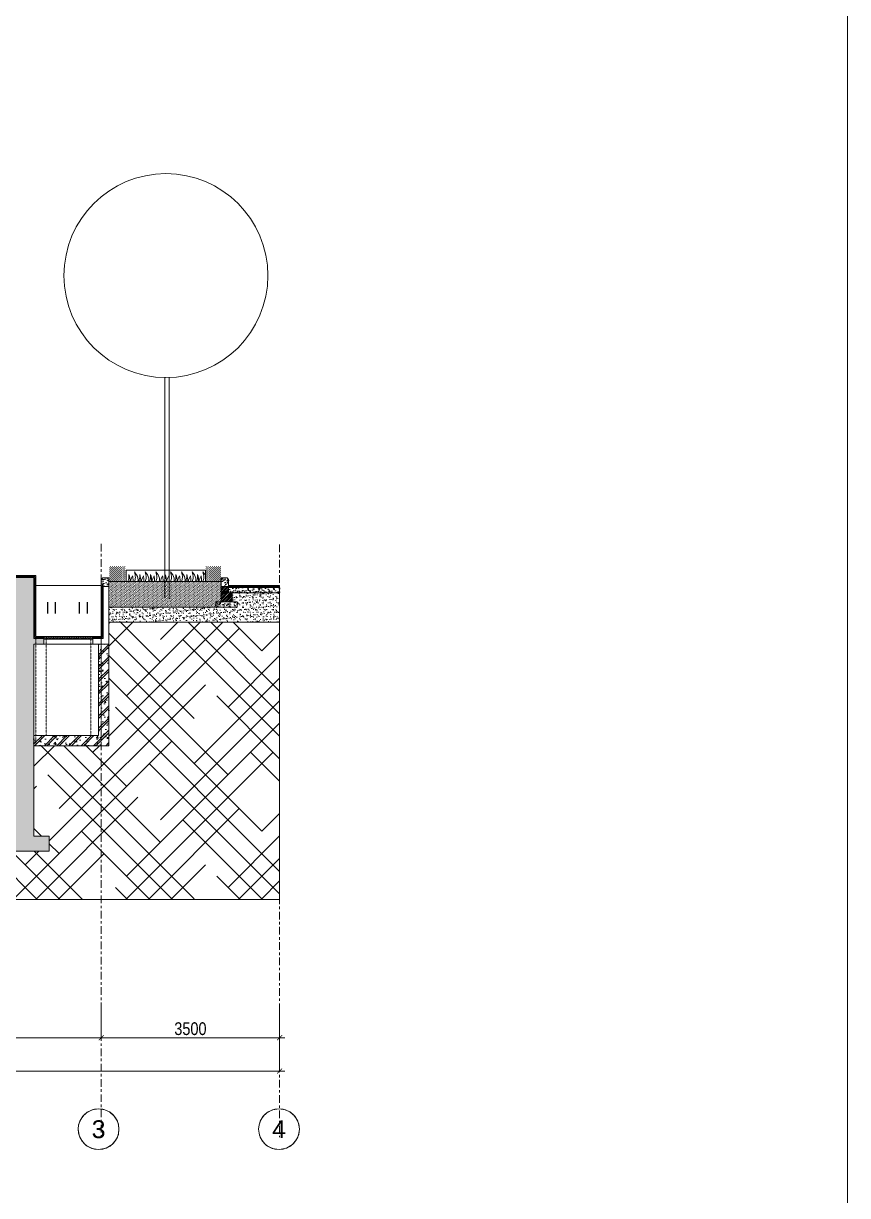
# Model space of a CAD drawing. Header units: millimetres. Extents: x 930469 to 1523124, y -120375 to 411163.
# Drawn here: x 1506960 to 1523124, y -19679 to 3313 of the extents above; entities that cross this region are included whole.
import ezdxf
from ezdxf.enums import TextEntityAlignment as Align
from ezdxf.xclip import XClip

# ---------------------------------------------------------------- set-up
doc = ezdxf.new("R2010")
doc.units = ezdxf.units.MM
doc.set_wipeout_variables(frame=1)
doc.linetypes.add('CENTER', pattern=[3, 1.5, -0.5, 0.5, -0.5])
doc.linetypes.add('HIDDEN', pattern=[0.75, 0.5, -0.25])
doc.layers.get('0').update_dxf_attribs({"color": 8, "lineweight": 0})
doc.layers.get('Defpoints').update_dxf_attribs({"color": 8, "lineweight": 0})
for name, color, linetype, lineweight in [('$0$KT-Tuong', 8, 'Continuous', 0), ('$1$KT-Hatch', 8, 'Continuous', 0), ('0-2', 8, 'Continuous', 0), ('A-DETL-GENF-1', 8, 'Continuous', 0), ('A-DETL-THIN', 8, 'Continuous', 0), ('A-DIM', 8, 'Continuous', 0), ('A-FLOR-3', 8, 'Continuous', 0), ('A-HATCH', 8, 'Continuous', 0), ('A-KY HIEU', 8, 'Continuous', 0), ('A-NET KHUAT', 8, 'HIDDEN', 0), ('A-NET THAY', 8, 'Continuous', 0), ('A-TRUC', 8, 'CENTER', 0), ('A1-DIM', 8, 'Continuous', 0), ('A1-HATCH', 8, 'Continuous', 0), ('A1-KÝ HIỆU', 8, 'Continuous', 0), ('A_COT VACH', 8, 'Continuous', 0), ('A_hoan thien', 8, 'Continuous', 0), ('cay', 8, 'Continuous', 0), ('HACHT', 8, 'Continuous', 0), ('Hatch Via he', 8, 'Continuous', 0), ('hoan thien', 8, 'Continuous', 0), ('i_Cay xanh', 8, 'Continuous', 0), ('i_hatch', 8, 'Continuous', 0), ('N3-NOTE', 8, 'Continuous', 0), ('xr', 8, 'Continuous', 0)]:
    doc.layers.add(name, color=color, linetype=linetype, lineweight=lineweight)
doc.styles.add('A1-arial', font='arial_1.ttf', dxfattribs={"width": 0.8})
doc.styles.add('uv-abc', font='uv-abc.shx', dxfattribs={"width": 0.85})
doc.dimstyles.new('CNC-Dim-100', dxfattribs={"dimscale": 0, "dimtxt": 250, "dimasz": 100, "dimexe": 1, "dimexo": 0, "dimgap": 50, "dimtad": 1, "dimdec": 0, "dimdsep": 46, "dimtxsty": 'uv-abc', "dimblk": 'ARCHTICK', "dimcen": 0.025, "dimdle": 100, "dimclrd": 1, "dimclre": 1, "dimclrt": 7, "dimadec": 0, "dimazin": 0, "dimtfac": 0.00072, "dimtdec": 0, "dimtix": 1, "dimtmove": 2, "dimatfit": 3, "dimfxl": 1, "dimtolj": 1, "dimarcsym": 0})
pattern_1 = [(0, (450761.453, 18476.955), (20, 20), [10, -30]), (90, (450766.453, 18471.955), (-20, 20), [10, -30])]

# ---------------------------------------------------------------- blocks, each defined once
blk = doc.blocks.new('Tag - Metric')
at = {"layer": 'xr'}
blk.add_lwpolyline([(0, 3.44), (-1.1, 3.26), (-2.06, 2.76), (-2.71, 2.12), (-3.13, 1.43), (-3.37, 0.73), (-3.44, 0), (-3.3, -0.99), (-2.83, -1.96), (-2.11, -2.72), (-1.16, -3.24), (0, -3.44), (1.28, -3.19), (2.29, -2.57), (2.96, -1.75), (3.33, -0.88), (3.44, 0), (3.34, 0.84), (3.08, 1.53), (2.65, 2.2), (1.84, 2.91), (1.07, 3.27), (0, 3.44)], close=True, dxfattribs=at)
blk.add_circle((0, 0), 3.44, dxfattribs=at)
at = {"layer": 'xr', "style": 'A1-arial', "flags": 8}
blk.add_attdef('1', text='', height=3, dxfattribs=at).set_placement((0, 0), align=Align.MIDDLE_CENTER)
blk = doc.blocks.new('_ArchTick')
at = {"const_width": 0.15}
blk.add_lwpolyline([(-0.5, -0.5), (0.5, 0.5)], dxfattribs=at)
blk = doc.blocks.new('*D26')
at = {"layer": 'A1-DIM', "ltscale": 3, "transparency": 16777216}
for p, q in [((1495985, -15941), (1495985, -16583)), ((1508485, -15941), (1508485, -16583)), ((1495885, -16582), (1508585, -16582))]:
    blk.add_line(p, q, dxfattribs=at)
at = {"layer": 'Defpoints', "ltscale": 3, "transparency": 16777216}
for p in [(1495985, -15941), (1508485, -15941), (1508485, -16582)]:
    blk.add_point(p, dxfattribs=at)
at = {"layer": 'A1-DIM', "ltscale": 3, "transparency": 16777216, "xscale": 100, "yscale": 100, "zscale": 100, "rotation": 180}
blk.add_blockref('_ArchTick', (1495985, -16582), dxfattribs=at)
at = {"layer": 'A1-DIM', "ltscale": 3, "transparency": 16777216, "xscale": 100, "yscale": 100, "zscale": 100}
blk.add_blockref('_ArchTick', (1508485, -16582), dxfattribs=at)
at = {"layer": 'A1-DIM', "ltscale": 3, "transparency": 16777216, "insert": (1502235, -16407), "char_height": 250, "attachment_point": 5, "style": 'uv-abc'}
blk.add_mtext('\\A1;12500', dxfattribs=at)
blk = doc.blocks.new('*D27')
at = {"layer": 'A1-DIM', "ltscale": 3, "transparency": 16777216}
for p, q in [((1508485, -15941), (1508485, -16583)), ((1511985, -15941), (1511985, -16583)), ((1508385, -16582), (1512085, -16582))]:
    blk.add_line(p, q, dxfattribs=at)
at = {"layer": 'Defpoints', "ltscale": 3, "transparency": 16777216}
for p in [(1508485, -15941), (1511985, -15941), (1511985, -16582)]:
    blk.add_point(p, dxfattribs=at)
at = {"layer": 'A1-DIM', "ltscale": 3, "transparency": 16777216, "xscale": 100, "yscale": 100, "zscale": 100, "rotation": 180}
blk.add_blockref('_ArchTick', (1508485, -16582), dxfattribs=at)
at = {"layer": 'A1-DIM', "ltscale": 3, "transparency": 16777216, "xscale": 100, "yscale": 100, "zscale": 100}
blk.add_blockref('_ArchTick', (1511985, -16582), dxfattribs=at)
at = {"layer": 'A1-DIM', "ltscale": 3, "transparency": 16777216, "insert": (1510235, -16407), "char_height": 250, "attachment_point": 5, "style": 'uv-abc'}
blk.add_mtext('\\A1;3500', dxfattribs=at)
blk = doc.blocks.new('*D28')
at = {"layer": 'A1-DIM', "ltscale": 3, "transparency": 16777216}
for p, q in [((1492485, -15941), (1492485, -17238)), ((1511985, -15941), (1511985, -17238)), ((1492385, -17237), (1512085, -17237))]:
    blk.add_line(p, q, dxfattribs=at)
at = {"layer": 'Defpoints', "ltscale": 3, "transparency": 16777216}
for p in [(1492485, -15941), (1511985, -15941), (1511985, -17237)]:
    blk.add_point(p, dxfattribs=at)
at = {"layer": 'A1-DIM', "ltscale": 3, "transparency": 16777216, "xscale": 100, "yscale": 100, "zscale": 100, "rotation": 180}
blk.add_blockref('_ArchTick', (1492485, -17237), dxfattribs=at)
at = {"layer": 'A1-DIM', "ltscale": 3, "transparency": 16777216, "xscale": 100, "yscale": 100, "zscale": 100}
blk.add_blockref('_ArchTick', (1511985, -17237), dxfattribs=at)
at = {"layer": 'A1-DIM', "ltscale": 3, "transparency": 16777216, "insert": (1502235, -17062), "char_height": 250, "attachment_point": 5, "style": 'uv-abc'}
blk.add_mtext('\\A1;19500', dxfattribs=at)
blk = doc.blocks.new('co-cot-0860-01')
at = {"layer": 'xr', "ltscale": 10}
for points, knots in [([(22, 20), (22, 25), (23, 61), (28, 96), (33, 127)], [24.991807, 24.991807, 24.991807, 24.991807, 32.330722, 78.750219, 78.750219, 78.750219, 78.750219]), ([(33, 127), (41, 109), (57, 75), (69, 36), (70, 20)], [0, 0, 0, 0, 30.793887, 56.326002, 56.326002, 56.326002, 56.326002]), ([(94, 20), (94, 25), (95, 61), (100, 96), (105, 127)], [24.991807, 24.991807, 24.991807, 24.991807, 32.330722, 78.750219, 78.750219, 78.750219, 78.750219]), ([(105, 127), (113, 109), (129, 75), (141, 36), (141, 20)], [0, 0, 0, 0, 30.793887, 56.326002, 56.326002, 56.326002, 56.326002]), ([(166, 20), (163, 41), (159, 106), (201, 162), (231, 201)], [22.897425, 22.897425, 22.897425, 22.897425, 53.562226, 122.385185, 122.385185, 122.385185, 122.385185]), ([(231, 201), (220, 164), (204, 102), (221, 44), (231, 20)], [0, 0, 0, 0, 55.445229, 92.944784, 92.944784, 92.944784, 92.944784]), ([(254, 20), (254, 25), (256, 61), (261, 96), (265, 127)], [24.991807, 24.991807, 24.991807, 24.991807, 32.330722, 78.750219, 78.750219, 78.750219, 78.750219]), ([(265, 127), (274, 109), (289, 75), (302, 36), (302, 20)], [0, 0, 0, 0, 30.793887, 56.326002, 56.326002, 56.326002, 56.326002]), ([(332, 150), (331, 116), (330, 71), (346, 30), (350, 20)], [0, 0, 0, 0, 49.512922, 66.40933, 66.40933, 66.40933, 66.40933]), ([(366, 20), (363, 41), (358, 106), (401, 162), (430, 201)], [22.897425, 22.897425, 22.897425, 22.897425, 53.562226, 122.385185, 122.385185, 122.385185, 122.385185]), ([(430, 201), (420, 164), (403, 102), (421, 44), (431, 20)], [0, 0, 0, 0, 55.445229, 92.944784, 92.944784, 92.944784, 92.944784]), ([(454, 20), (454, 25), (455, 61), (460, 96), (465, 127)], [24.991807, 24.991807, 24.991807, 24.991807, 32.330722, 78.750219, 78.750219, 78.750219, 78.750219]), ([(465, 127), (473, 109), (489, 75), (501, 36), (502, 20)], [0, 0, 0, 0, 30.793887, 56.326002, 56.326002, 56.326002, 56.326002]), ([(534, 150), (533, 116), (532, 71), (548, 30), (552, 20)], [0, 0, 0, 0, 49.512922, 66.40933, 66.40933, 66.40933, 66.40933]), ([(568, 20), (565, 41), (560, 106), (603, 162), (632, 201)], [22.897425, 22.897425, 22.897425, 22.897425, 53.562226, 122.385185, 122.385185, 122.385185, 122.385185]), ([(632, 201), (622, 164), (605, 102), (623, 44), (633, 20)], [0, 0, 0, 0, 55.445229, 92.944784, 92.944784, 92.944784, 92.944784]), ([(656, 20), (656, 25), (657, 61), (662, 96), (667, 127)], [24.991807, 24.991807, 24.991807, 24.991807, 32.330722, 78.750219, 78.750219, 78.750219, 78.750219]), ([(667, 127), (675, 109), (691, 75), (703, 36), (704, 20)], [0, 0, 0, 0, 30.793887, 56.326002, 56.326002, 56.326002, 56.326002]), ([(728, 20), (725, 41), (721, 106), (763, 162), (793, 201)], [22.897425, 22.897425, 22.897425, 22.897425, 53.562226, 122.385185, 122.385185, 122.385185, 122.385185]), ([(793, 201), (783, 164), (766, 102), (783, 44), (793, 20)], [0, 0, 0, 0, 55.445229, 92.944784, 92.944784, 92.944784, 92.944784]), ([(816, 20), (816, 25), (818, 61), (823, 96), (827, 127)], [24.991807, 24.991807, 24.991807, 24.991807, 32.330722, 78.750219, 78.750219, 78.750219, 78.750219]), ([(827, 127), (836, 109), (851, 75), (864, 36), (864, 20)], [0, 0, 0, 0, 30.793887, 56.326002, 56.326002, 56.326002, 56.326002]), ([(894, 150), (893, 116), (892, 71), (908, 30), (912, 20)], [0, 0, 0, 0, 49.512922, 66.40933, 66.40933, 66.40933, 66.40933]), ([(928, 20), (925, 41), (921, 106), (963, 162), (992, 201)], [22.897425, 22.897425, 22.897425, 22.897425, 53.562226, 122.385185, 122.385185, 122.385185, 122.385185]), ([(992, 201), (982, 164), (965, 102), (983, 44), (993, 20)], [0, 0, 0, 0, 55.445229, 92.944784, 92.944784, 92.944784, 92.944784]), ([(1016, 20), (1016, 25), (1017, 61), (1023, 96), (1027, 127)], [24.991807, 24.991807, 24.991807, 24.991807, 32.330722, 78.750219, 78.750219, 78.750219, 78.750219]), ([(1027, 127), (1035, 109), (1051, 75), (1063, 36), (1064, 20)], [0, 0, 0, 0, 30.793887, 56.326002, 56.326002, 56.326002, 56.326002]), ([(1096, 150), (1095, 116), (1094, 71), (1110, 30), (1114, 20)], [0, 0, 0, 0, 49.512922, 66.40933, 66.40933, 66.40933, 66.40933]), ([(1130, 20), (1127, 41), (1123, 106), (1165, 162), (1194, 201)], [22.897425, 22.897425, 22.897425, 22.897425, 53.562226, 122.385185, 122.385185, 122.385185, 122.385185]), ([(1194, 201), (1184, 164), (1167, 102), (1185, 44), (1195, 20)], [0, 0, 0, 0, 55.445229, 92.944784, 92.944784, 92.944784, 92.944784]), ([(1218, 20), (1218, 25), (1220, 61), (1225, 96), (1229, 127)], [24.991807, 24.991807, 24.991807, 24.991807, 32.330722, 78.750219, 78.750219, 78.750219, 78.750219]), ([(1229, 127), (1237, 109), (1253, 75), (1265, 36), (1266, 20)], [0, 0, 0, 0, 30.793887, 56.326002, 56.326002, 56.326002, 56.326002]), ([(1298, 150), (1297, 116), (1296, 71), (1312, 30), (1316, 20)], [0, 0, 0, 0, 49.512922, 66.40933, 66.40933, 66.40933, 66.40933]), ([(1332, 20), (1329, 41), (1325, 106), (1367, 162), (1396, 201)], [22.897425, 22.897425, 22.897425, 22.897425, 53.562226, 122.385185, 122.385185, 122.385185, 122.385185]), ([(1396, 201), (1386, 164), (1369, 102), (1387, 44), (1397, 20)], [0, 0, 0, 0, 55.445229, 92.944784, 92.944784, 92.944784, 92.944784]), ([(1420, 20), (1420, 25), (1422, 61), (1427, 96), (1431, 127)], [24.991807, 24.991807, 24.991807, 24.991807, 32.330722, 78.750219, 78.750219, 78.750219, 78.750219]), ([(1431, 127), (1439, 109), (1455, 75), (1468, 36), (1468, 20)], [0, 0, 0, 0, 30.793887, 56.326002, 56.326002, 56.326002, 56.326002]), ([(1498, 150), (1497, 116), (1496, 71), (1511, 30), (1516, 20)], [0, 0, 0, 0, 49.512922, 66.40933, 66.40933, 66.40933, 66.40933]), ([(1534, 20), (1534, 25), (1535, 61), (1540, 96), (1545, 127)], [24.991807, 24.991807, 24.991807, 24.991807, 32.330722, 78.750219, 78.750219, 78.750219, 78.750219]), ([(1545, 127), (1553, 109), (1569, 75), (1581, 36), (1582, 20)], [0, 0, 0, 0, 30.793887, 56.326002, 56.326002, 56.326002, 56.326002]), ([(1607, 20), (1603, 41), (1599, 106), (1641, 162), (1671, 201)], [22.897425, 22.897425, 22.897425, 22.897425, 53.562226, 122.385185, 122.385185, 122.385185, 122.385185]), ([(1671, 201), (1661, 164), (1644, 102), (1661, 44), (1671, 20)], [0, 0, 0, 0, 55.445229, 92.944784, 92.944784, 92.944784, 92.944784]), ([(1694, 20), (1694, 25), (1696, 61), (1701, 96), (1705, 127)], [24.991807, 24.991807, 24.991807, 24.991807, 32.330722, 78.750219, 78.750219, 78.750219, 78.750219]), ([(1705, 127), (1714, 109), (1729, 75), (1742, 36), (1742, 20)], [0, 0, 0, 0, 30.793887, 56.326002, 56.326002, 56.326002, 56.326002]), ([(1772, 150), (1771, 116), (1770, 71), (1786, 30), (1790, 20)], [0, 0, 0, 0, 49.512922, 66.40933, 66.40933, 66.40933, 66.40933]), ([(1806, 20), (1803, 41), (1799, 106), (1841, 162), (1870, 201)], [22.897425, 22.897425, 22.897425, 22.897425, 53.562226, 122.385185, 122.385185, 122.385185, 122.385185]), ([(1870, 201), (1860, 164), (1843, 102), (1861, 44), (1871, 20)], [0, 0, 0, 0, 55.445229, 92.944784, 92.944784, 92.944784, 92.944784]), ([(1894, 20), (1894, 25), (1896, 61), (1901, 96), (1905, 127)], [24.991807, 24.991807, 24.991807, 24.991807, 32.330722, 78.750219, 78.750219, 78.750219, 78.750219]), ([(1905, 127), (1913, 109), (1929, 75), (1942, 36), (1942, 20)], [0, 0, 0, 0, 30.793887, 56.326002, 56.326002, 56.326002, 56.326002]), ([(1974, 150), (1973, 116), (1972, 71), (1988, 30), (1992, 20)], [0, 0, 0, 0, 49.512922, 66.40933, 66.40933, 66.40933, 66.40933]), ([(2008, 20), (2005, 41), (2001, 106), (2043, 162), (2072, 201)], [22.897425, 22.897425, 22.897425, 22.897425, 53.562226, 122.385185, 122.385185, 122.385185, 122.385185]), ([(2072, 201), (2062, 164), (2045, 102), (2063, 44), (2073, 20)], [0, 0, 0, 0, 55.445229, 92.944784, 92.944784, 92.944784, 92.944784]), ([(2096, 20), (2096, 25), (2098, 61), (2103, 96), (2107, 127)], [24.991807, 24.991807, 24.991807, 24.991807, 32.330722, 78.750219, 78.750219, 78.750219, 78.750219]), ([(2107, 127), (2115, 109), (2131, 75), (2144, 36), (2144, 20)], [0, 0, 0, 0, 30.793887, 56.326002, 56.326002, 56.326002, 56.326002]), ([(2176, 150), (2175, 116), (2174, 71), (2190, 30), (2194, 20)], [0, 0, 0, 0, 49.512922, 66.40933, 66.40933, 66.40933, 66.40933]), ([(2210, 20), (2207, 41), (2203, 106), (2245, 162), (2274, 201)], [22.897425, 22.897425, 22.897425, 22.897425, 53.562226, 122.385185, 122.385185, 122.385185, 122.385185]), ([(2274, 201), (2264, 164), (2248, 102), (2265, 44), (2275, 20)], [0, 0, 0, 0, 55.445229, 92.944784, 92.944784, 92.944784, 92.944784]), ([(2298, 20), (2298, 25), (2300, 61), (2305, 96), (2309, 127)], [24.991807, 24.991807, 24.991807, 24.991807, 32.330722, 78.750219, 78.750219, 78.750219, 78.750219]), ([(2309, 127), (2317, 109), (2333, 75), (2346, 36), (2346, 20)], [0, 0, 0, 0, 30.793887, 56.326002, 56.326002, 56.326002, 56.326002]), ([(2376, 150), (2375, 116), (2374, 71), (2389, 30), (2394, 20)], [0, 0, 0, 0, 49.512922, 66.40933, 66.40933, 66.40933, 66.40933]), ([(2412, 20), (2412, 25), (2414, 61), (2419, 96), (2423, 127)], [24.991807, 24.991807, 24.991807, 24.991807, 32.330722, 78.750219, 78.750219, 78.750219, 78.750219]), ([(2423, 127), (2431, 109), (2447, 75), (2460, 36), (2460, 20)], [0, 0, 0, 0, 30.793887, 56.326002, 56.326002, 56.326002, 56.326002]), ([(2485, 20), (2481, 41), (2477, 106), (2519, 162), (2549, 201)], [22.897425, 22.897425, 22.897425, 22.897425, 53.562226, 122.385185, 122.385185, 122.385185, 122.385185]), ([(2549, 201), (2539, 164), (2522, 102), (2540, 44), (2549, 20)], [0, 0, 0, 0, 55.445229, 92.944784, 92.944784, 92.944784, 92.944784]), ([(2572, 20), (2572, 25), (2574, 61), (2579, 96), (2583, 127)], [24.991807, 24.991807, 24.991807, 24.991807, 32.330722, 78.750219, 78.750219, 78.750219, 78.750219]), ([(2583, 127), (2592, 109), (2607, 75), (2620, 36), (2620, 20)], [0, 0, 0, 0, 30.793887, 56.326002, 56.326002, 56.326002, 56.326002]), ([(2650, 150), (2649, 116), (2648, 71), (2664, 30), (2669, 20)], [0, 0, 0, 0, 49.512922, 66.40933, 66.40933, 66.40933, 66.40933]), ([(2684, 20), (2681, 41), (2677, 106), (2719, 162), (2748, 201)], [22.897425, 22.897425, 22.897425, 22.897425, 53.562226, 122.385185, 122.385185, 122.385185, 122.385185]), ([(2748, 201), (2738, 164), (2722, 102), (2739, 44), (2749, 20)], [0, 0, 0, 0, 55.445229, 92.944784, 92.944784, 92.944784, 92.944784]), ([(2772, 20), (2772, 25), (2774, 61), (2779, 96), (2783, 127)], [24.991807, 24.991807, 24.991807, 24.991807, 32.330722, 78.750219, 78.750219, 78.750219, 78.750219]), ([(2783, 127), (2791, 109), (2807, 75), (2820, 36), (2820, 20)], [0, 0, 0, 0, 30.793887, 56.326002, 56.326002, 56.326002, 56.326002]), ([(2852, 150), (2851, 116), (2850, 71), (2866, 30), (2871, 20)], [0, 0, 0, 0, 49.512922, 66.40933, 66.40933, 66.40933, 66.40933]), ([(2886, 20), (2883, 41), (2879, 106), (2921, 162), (2950, 201)], [22.897425, 22.897425, 22.897425, 22.897425, 53.562226, 122.385185, 122.385185, 122.385185, 122.385185]), ([(2950, 201), (2940, 164), (2924, 102), (2941, 44), (2951, 20)], [0, 0, 0, 0, 55.445229, 92.944784, 92.944784, 92.944784, 92.944784]), ([(2974, 20), (2974, 25), (2976, 61), (2981, 96), (2985, 127)], [24.991807, 24.991807, 24.991807, 24.991807, 32.330722, 78.750219, 78.750219, 78.750219, 78.750219]), ([(2985, 127), (2993, 109), (3009, 75), (3022, 36), (3022, 20)], [0, 0, 0, 0, 30.793887, 56.326002, 56.326002, 56.326002, 56.326002]), ([(3054, 150), (3053, 116), (3052, 71), (3068, 30), (3073, 20)], [0, 0, 0, 0, 49.512922, 66.40933, 66.40933, 66.40933, 66.40933]), ([(3107, 20), (3107, 25), (3109, 61), (3114, 96), (3118, 127)], [24.991807, 24.991807, 24.991807, 24.991807, 32.330722, 78.750219, 78.750219, 78.750219, 78.750219]), ([(3118, 127), (3127, 109), (3142, 75), (3155, 36), (3155, 20)], [0, 0, 0, 0, 30.793887, 56.326002, 56.326002, 56.326002, 56.326002]), ([(3188, 150), (3187, 116), (3185, 71), (3201, 30), (3206, 20)], [0, 0, 0, 0, 49.512922, 66.40933, 66.40933, 66.40933, 66.40933]), ([(3222, 20), (3218, 41), (3214, 106), (3256, 162), (3286, 201)], [22.897425, 22.897425, 22.897425, 22.897425, 53.562226, 122.385185, 122.385185, 122.385185, 122.385185]), ([(3286, 201), (3276, 164), (3259, 102), (3277, 44), (3286, 20)], [0, 0, 0, 0, 55.445229, 92.944784, 92.944784, 92.944784, 92.944784]), ([(3309, 20), (3309, 25), (3311, 61), (3316, 96), (3320, 127)], [24.991807, 24.991807, 24.991807, 24.991807, 32.330722, 78.750219, 78.750219, 78.750219, 78.750219]), ([(3320, 127), (3329, 109), (3344, 75), (3357, 36), (3357, 20)], [0, 0, 0, 0, 30.793887, 56.326002, 56.326002, 56.326002, 56.326002]), ([(3390, 150), (3389, 116), (3387, 71), (3403, 30), (3408, 20)], [0, 0, 0, 0, 49.512922, 66.40933, 66.40933, 66.40933, 66.40933]), ([(3434, 20), (3431, 41), (3427, 106), (3469, 162), (3499, 201)], [22.897425, 22.897425, 22.897425, 22.897425, 53.562226, 122.385185, 122.385185, 122.385185, 122.385185]), ([(3499, 201), (3489, 164), (3472, 102), (3489, 44), (3499, 20)], [0, 0, 0, 0, 55.445229, 92.944784, 92.944784, 92.944784, 92.944784]), ([(3522, 20), (3522, 25), (3524, 61), (3529, 96), (3533, 127)], [24.991807, 24.991807, 24.991807, 24.991807, 32.330722, 78.750219, 78.750219, 78.750219, 78.750219]), ([(3533, 127), (3542, 109), (3557, 75), (3570, 36), (3570, 20)], [0, 0, 0, 0, 30.793887, 56.326002, 56.326002, 56.326002, 56.326002]), ([(3603, 150), (3601, 116), (3600, 71), (3616, 30), (3621, 20)], [0, 0, 0, 0, 49.512922, 66.40933, 66.40933, 66.40933, 66.40933]), ([(3636, 20), (3633, 41), (3629, 106), (3671, 162), (3701, 201)], [22.897425, 22.897425, 22.897425, 22.897425, 53.562226, 122.385185, 122.385185, 122.385185, 122.385185]), ([(3701, 201), (3691, 164), (3674, 102), (3691, 44), (3701, 20)], [0, 0, 0, 0, 55.445229, 92.944784, 92.944784, 92.944784, 92.944784]), ([(3724, 20), (3724, 25), (3726, 61), (3731, 96), (3735, 127)], [24.991807, 24.991807, 24.991807, 24.991807, 32.330722, 78.750219, 78.750219, 78.750219, 78.750219]), ([(3735, 127), (3744, 109), (3759, 75), (3772, 36), (3772, 20)], [0, 0, 0, 0, 30.793887, 56.326002, 56.326002, 56.326002, 56.326002]), ([(3797, 20), (3794, 41), (3789, 106), (3832, 162), (3861, 201)], [22.897425, 22.897425, 22.897425, 22.897425, 53.562226, 122.385185, 122.385185, 122.385185, 122.385185]), ([(3861, 201), (3851, 164), (3834, 102), (3852, 44), (3861, 20)], [0, 0, 0, 0, 55.445229, 92.944784, 92.944784, 92.944784, 92.944784]), ([(3884, 20), (3885, 25), (3886, 61), (3891, 96), (3896, 127)], [24.991807, 24.991807, 24.991807, 24.991807, 32.330722, 78.750219, 78.750219, 78.750219, 78.750219]), ([(3896, 127), (3904, 109), (3919, 75), (3932, 36), (3932, 20)], [0, 0, 0, 0, 30.793887, 56.326002, 56.326002, 56.326002, 56.326002]), ([(3963, 150), (3962, 116), (3960, 71), (3976, 30), (3981, 20)], [0, 0, 0, 0, 49.512922, 66.40933, 66.40933, 66.40933, 66.40933]), ([(3997, 20), (3993, 41), (3989, 106), (4031, 162), (4061, 201)], [22.897425, 22.897425, 22.897425, 22.897425, 53.562226, 122.385185, 122.385185, 122.385185, 122.385185]), ([(4061, 201), (4051, 164), (4034, 102), (4051, 44), (4061, 20)], [0, 0, 0, 0, 55.445229, 92.944784, 92.944784, 92.944784, 92.944784]), ([(4084, 20), (4084, 25), (4086, 61), (4091, 96), (4095, 127)], [24.991807, 24.991807, 24.991807, 24.991807, 32.330722, 78.750219, 78.750219, 78.750219, 78.750219]), ([(4095, 127), (4104, 109), (4119, 75), (4132, 36), (4132, 20)], [0, 0, 0, 0, 30.793887, 56.326002, 56.326002, 56.326002, 56.326002]), ([(4165, 150), (4164, 116), (4162, 71), (4178, 30), (4183, 20)], [0, 0, 0, 0, 49.512922, 66.40933, 66.40933, 66.40933, 66.40933]), ([(4199, 20), (4195, 41), (4191, 106), (4233, 162), (4263, 201)], [22.897425, 22.897425, 22.897425, 22.897425, 53.562226, 122.385185, 122.385185, 122.385185, 122.385185]), ([(4263, 201), (4253, 164), (4236, 102), (4253, 44), (4263, 20)], [0, 0, 0, 0, 55.445229, 92.944784, 92.944784, 92.944784, 92.944784]), ([(4286, 20), (4286, 25), (4288, 61), (4293, 96), (4297, 127)], [24.991807, 24.991807, 24.991807, 24.991807, 32.330722, 78.750219, 78.750219, 78.750219, 78.750219]), ([(4297, 127), (4306, 109), (4321, 75), (4334, 36), (4334, 20)], [0, 0, 0, 0, 30.793887, 56.326002, 56.326002, 56.326002, 56.326002]), ([(4367, 150), (4366, 116), (4364, 71), (4380, 30), (4385, 20)], [0, 0, 0, 0, 49.512922, 66.40933, 66.40933, 66.40933, 66.40933]), ([(4401, 20), (4397, 41), (4393, 106), (4435, 162), (4465, 201)], [22.897425, 22.897425, 22.897425, 22.897425, 53.562226, 122.385185, 122.385185, 122.385185, 122.385185]), ([(4465, 201), (4455, 164), (4438, 102), (4456, 44), (4465, 20)], [0, 0, 0, 0, 55.445229, 92.944784, 92.944784, 92.944784, 92.944784]), ([(4488, 20), (4488, 25), (4490, 61), (4495, 96), (4499, 127)], [24.991807, 24.991807, 24.991807, 24.991807, 32.330722, 78.750219, 78.750219, 78.750219, 78.750219]), ([(4499, 127), (4508, 109), (4523, 75), (4536, 36), (4536, 20)], [0, 0, 0, 0, 30.793887, 56.326002, 56.326002, 56.326002, 56.326002]), ([(4566, 150), (4565, 116), (4564, 71), (4580, 30), (4584, 20)], [0, 0, 0, 0, 49.512922, 66.40933, 66.40933, 66.40933, 66.40933]), ([(4602, 20), (4602, 25), (4604, 61), (4609, 96), (4613, 127)], [24.991807, 24.991807, 24.991807, 24.991807, 32.330722, 78.750219, 78.750219, 78.750219, 78.750219]), ([(4613, 127), (4622, 109), (4637, 75), (4650, 36), (4650, 20)], [0, 0, 0, 0, 30.793887, 56.326002, 56.326002, 56.326002, 56.326002])]:
    blk.add_open_spline(points, degree=3, knots=knots, dxfattribs=at)
for points in [[(312, 20), (303, 60), (318, 105), (332, 150)], [(514, 20), (505, 60), (520, 105), (534, 150)], [(874, 20), (865, 60), (880, 105), (894, 150)], [(1076, 20), (1067, 60), (1082, 105), (1096, 150)], [(1278, 20), (1269, 60), (1284, 105), (1298, 150)], [(1478, 20), (1469, 60), (1484, 105), (1498, 150)], [(1753, 20), (1744, 60), (1758, 105), (1772, 150)], [(1955, 20), (1946, 60), (1960, 105), (1974, 150)], [(2157, 20), (2148, 60), (2162, 105), (2176, 150)], [(2356, 20), (2347, 60), (2362, 105), (2376, 150)], [(2631, 20), (2622, 60), (2636, 105), (2650, 150)], [(2833, 20), (2824, 60), (2838, 105), (2852, 150)], [(3035, 20), (3026, 60), (3040, 105), (3054, 150)], [(3168, 20), (3159, 60), (3173, 105), (3188, 150)], [(3370, 20), (3361, 60), (3375, 105), (3390, 150)], [(3583, 20), (3574, 60), (3588, 105), (3603, 150)], [(3943, 20), (3934, 60), (3948, 105), (3963, 150)], [(4145, 20), (4136, 60), (4150, 105), (4165, 150)], [(4347, 20), (4338, 60), (4352, 105), (4367, 150)], [(4547, 20), (4538, 60), (4552, 105), (4566, 150)]]:
    blk.add_open_spline(points, degree=3, dxfattribs=at)
blk = doc.blocks.new('A$C0a6b0b95')
at = {"layer": 'A-DETL-GENF-1'}
h = blk.add_hatch(dxfattribs=at)
h.set_pattern_fill('FP_8', color=256, style=0, pattern_type=2)
h.set_pattern_definition([(0, (1214732.756, -170678.607), (0, 45), []), (90, (1214732.756, -170678.607), (-45, 3e-15), [])])
h.paths.add_polyline_path([(1287, 2140), (1287, 2090), (325, 2090), (325, 2140)])
at = {"layer": 'A-HATCH', "ltscale": 3}
h = blk.add_hatch(dxfattribs=at)
h.set_pattern_fill('CHAU-01', color=256, scale=40, pattern_type=2)
h.set_pattern_definition([(50, (-1135534.3, -28222.4), (286.904073, -25.100854), [30, -330]), (355, (-1135534.3, -28222.4), (-55.50053, 300.87685), [24, -264]), (100.4514, (-1135510.4, -28224.5), (231.40375, 275.77582), [25.496076, -280.456845]), (46.1842, (-1135534.3, -28142.4), (426.89642, -66.20761), [45, -495]), (96.6356, (-1135498.72, -28147.9), (373.86508, 389.64715), [38.24412, -420.6852]), (351.1842, (-1135534.3, -28142.4), (373.86478, 389.64744), [36, -396]), (21, (-1135494.3, -28162.4), (238.76282, -161.047556), [30, -330]), (326, (-1135494.3, -28162.4), (97.32613, 290.06002), [24, -264]), (71.4514, (-1135474.4, -28175.82), (336.08905, 129.0122), [25.496076, -280.456845]), (37.5, (-1135534.3, -28222.4), (4.863942, 133.1575415), [0, -260.8, 0, -268, 0, -265]), (7.5, (-1135534.3, -28222.4), (105.227815, 157.764685), [0, -152.8, 0, -254.8, 0, -101]), (327.5, (-1135623.5, -28222.4), (213.528974, -9.021949), [0, -100, 0, -312, 0, -414]), (317.5, (-1135663.5, -28222.4), (233.274468, 40.041993), [0, -130, 0, -207.2, 0, -294]), (45, (-1135534.3, -28222.4), (-120.208153, 120.208153), []), (45, (-1135534.3, -28173.4), (-120.208153, 120.208153), [])])
h.paths.add_polyline_path([(130, 116), (130, 200), (1400, 200), (1400, 1990), (1400, 1990), (1450, 1990), (1600, 1990), (1600, 0), (130, 0)])
at = {"layer": '0-2'}
blk.add_line((1282, 2090), (1282, 2140), dxfattribs=at)
at = {"layer": 'A-DETL-THIN'}
for p, q in [((1287, 2140), (325, 2140)), ((325, 2140), (325, 2090)), ((325, 2090), (1287, 2090)), ((1287, 2140), (1287, 2090))]:
    blk.add_line(p, q, dxfattribs=at)
at = {"layer": 'A-FLOR-3'}
blk.add_line((380, 2135), (380, 2135), dxfattribs=at)
at = {"layer": 'N3-NOTE'}
blk.add_lwpolyline([(130, 116), (130, 200), (1400, 200), (1400, 1990), (1400, 1990), (1450, 1990), (1600, 1990), (1600, 0), (130, 0), (130, 116)], dxfattribs=at)

msp = doc.modelspace()

# ---------------------------------------------------------------- hatches: boundary and pattern name
at = {"layer": '$1$KT-Hatch', "ltscale": 3}
h = msp.add_hatch(dxfattribs=at)
h.set_pattern_fill('HOUND', color=256, scale=5000, angle=45)
h.set_pattern_definition([(45, (382032.3, -39047.4), (662.91261, 1104.854346), [5000, -2500]), (135, (382032.3, -39047.4), (662.91261, -1104.854346), [5000, -2500])])
h.paths.add_polyline_path([(1490785.1, -8433.8), (1495835.1, -8433.8), (1495835.1, -10854.1), (1497305.1, -10854.1), (1497305.1, -12626.1), (1497005.1, -12626.1), (1497005.1, -12926.1), (1498595.1, -12926.1), (1498595.1, -12626.1), (1498225.1, -12626.1), (1498225.1, -12313.8), (1506245.1, -12313.8), (1506245.1, -12626.1), (1505875.1, -12626.1), (1505875.1, -12926.1), (1507465.1, -12926.1), (1507465.1, -12626.1), (1507165.1, -12626.1), (1507165.1, -10854.1), (1508635.1, -10854.1), (1508635.1, -8433.8), (1511985.1, -8433.8), (1511985.1, -13871), (1490785.1, -13871)])
at = {"layer": 'A-HATCH', "ltscale": 3}
h = msp.add_hatch(dxfattribs=at)
h.set_pattern_fill('CHAU-01', color=256, scale=40, pattern_type=2)
h.set_pattern_definition([(50, (382032.3, -39047.4), (286.904073, -25.100854), [30, -330]), (355, (382032.3, -39047.4), (-55.50053, 300.87685), [24, -264]), (100.4514, (382056.2, -39049.5), (231.40375, 275.77582), [25.496076, -280.456845]), (46.1842, (382032.3, -38967.4), (426.89642, -66.20761), [45, -495]), (96.6356, (382067.87, -38972.9), (373.86508, 389.64715), [38.24412, -420.6852]), (351.1842, (382032.3, -38967.4), (373.86478, 389.64744), [36, -396]), (21, (382072.3, -38987.4), (238.76282, -161.047556), [30, -330]), (326, (382072.3, -38987.4), (97.32613, 290.06002), [24, -264]), (71.4514, (382092.2, -39000.82), (336.08905, 129.0122), [25.496076, -280.456845]), (37.5, (382032.3, -39047.4), (4.863942, 133.157542), [0, -260.8, 0, -268, 0, -265]), (7.5, (382032.3, -39047.4), (105.227815, 157.764685), [0, -152.8, 0, -254.8, 0, -101]), (327.5, (381943.1, -39047.4), (213.528974, -9.021949), [0, -100, 0, -312, 0, -414]), (317.5, (381903.1, -39047.4), (233.274468, 40.041993), [0, -130, 0, -207.2, 0, -294]), (45, (382032.3, -39047.4), (-120.208153, 120.208153), []), (45, (382032.3, -38998.4), (-120.208153, 120.208153), [])])
h.paths.add_polyline_path([(1498225.1, -12013.8), (1506245.1, -12013.8), (1506245.1, -12626.1), (1505875.1, -12626.1), (1505875.1, -12926.1), (1506245.1, -12926.1), (1507465.1, -12926.1), (1507465.1, -12626.1), (1507165.1, -12626.1), (1507165.1, -8863.8), (1507359.7, -8863.8), (1507359.7, -8753.8), (1507165.1, -8753.8), (1507165.1, -7553.8), (1506035.1, -7553.8), (1506035.1, -7633.8), (1506245.1, -7633.8), (1506245.1, -11513.8), (1503785.1, -11513.8), (1503785.1, -11813.8), (1503195.1, -11813.8), (1503355.1, -11513.8), (1503355.1, -11388.8), (1501115.1, -11388.8), (1501115.1, -11513.8), (1501275.1, -11813.8), (1500685.1, -11813.8), (1500685.1, -11513.8), (1498225.1, -11513.8), (1498225.1, -7633.8), (1498415.1, -7633.8), (1498435.1, -7633.8), (1498435.1, -7553.8), (1497305.1, -7553.8), (1497305.1, -8753.8), (1497110.4, -8753.8), (1497110.4, -8763.8), (1497073.1, -8763.8), (1497073.1, -8863.8), (1497305.1, -8863.8), (1497305.1, -12626.1), (1497005.1, -12626.1), (1497005.1, -12926.1), (1498225.1, -12926.1), (1498595.1, -12926.1), (1498595.1, -12626.1), (1498225.1, -12626.1)])
at = {"layer": 'A1-HATCH', "ltscale": 3}
h = msp.add_hatch(dxfattribs=at)
h.set_pattern_fill('AR-CONC', color=256, scale=20)
h.set_pattern_definition([(50, (361246.35, -82291.67), (143.452037, -12.550427), [15, -165]), (355, (361246.35, -82291.67), (-27.750267, 150.438427), [12, -132]), (100.4514, (361258.31, -82292.72), (115.701876, 137.887908), [12.748038, -140.228422]), (46.1842, (361246.35, -82251.67), (213.44821, -33.103803), [22.5, -247.5]), (96.6356, (361264.14, -82254.43), (186.93254, 194.823574), [19.122058, -210.3426]), (351.1842, (361246.35, -82251.67), (186.93239, 194.82372), [18, -198]), (21, (361266.35, -82261.67), (119.38141, -80.523778), [15, -165]), (326, (361266.35, -82261.67), (48.663066, 145.030009), [12, -132]), (71.4514, (361276.3, -82268.38), (168.044526, 64.5061), [12.748038, -140.228422]), (37.5, (361246.355, -82291.67), (2.431971, 66.5787708), [0, -130.4, 0, -134, 0, -132.5]), (7.5, (361246.355, -82291.67), (52.6139075, 78.8823424), [0, -76.4, 0, -127.4, 0, -50.5]), (327.5, (361201.755, -82291.67), (106.7644872, -4.5109743), [0, -50, 0, -156, 0, -207]), (317.5, (361181.75, -82291.67), (116.637234, 20.0209965), [0, -65, 0, -103.6, 0, -147])])
h.paths.add_polyline_path([(1508485.1, -7733.8), (1508635.1, -7733.8), (1508635.1, -7563.8), (1508515.1, -7563.8), (1508485.1, -7593.8)])
at = {"layer": 'cay', "ltscale": 1000}
h = msp.add_hatch(dxfattribs=at)
h.set_pattern_fill('CROSS', color=256, scale=80, style=0)
h.set_pattern_definition(pattern_1)
h.paths.add_polyline_path([(1508946.7, -7333.1), (1508646.7, -7333.1), (1508646.7, -7633.1), (1508946.7, -7633.1)])

# ---------------------------------------------------------------- linework, layer by layer
at = {"layer": 'A-DIM', "ltscale": 3}
msp.add_lwpolyline([(1490785.1, -8433.8), (1495835.1, -8433.8), (1495835.1, -10854.1), (1497305.1, -10854.1), (1497305.1, -12626.1), (1497005.1, -12626.1), (1497005.1, -12926.1), (1498595.1, -12926.1), (1498595.1, -12626.1), (1498225.1, -12626.1), (1498225.1, -12313.8), (1506245.1, -12313.8), (1506245.1, -12626.1), (1505875.1, -12626.1), (1505875.1, -12926.1), (1507465.1, -12926.1), (1507465.1, -12626.1), (1507165.1, -12626.1), (1507165.1, -10854.1), (1508635.1, -10854.1), (1508635.1, -8433.8), (1511985.1, -8433.8), (1511985.1, -13871), (1490785.1, -13871)], close=True, dxfattribs=at)
at = {"layer": 'A-NET KHUAT', "ltscale": 3}
for points in [[(1508485.1, -10853.8), (1508485.1, -8753.8), (1507205.1, -8753.8), (1507205.1, -10853.8)], [(1508285.1, -10653.8), (1508285.1, -8753.8), (1507405.1, -8753.8), (1507405.1, -10653.8)]]:
    msp.add_lwpolyline(points, close=True, dxfattribs=at)
at = {"layer": 'A-NET THAY', "ltscale": 3}
msp.add_lwpolyline([(1507205.1, -7713.8), (1508485.1, -7713.8)], dxfattribs=at)
at = {"layer": 'A-TRUC', "ltscale": 100}
msp.add_lwpolyline([(1508485.1, -6893.4), (1508485.1, -18525.6)], dxfattribs=at)
at = {"layer": 'A_COT VACH', "ltscale": 3}
msp.add_lwpolyline([(1506245.1, -12926.1), (1507465.1, -12926.1), (1507465.1, -12626.1), (1507165.1, -12626.1), (1507165.1, -8863.8), (1507359.7, -8863.8), (1507359.7, -8753.8), (1507165.1, -8753.8), (1507165.1, -7553.8), (1506035.1, -7553.8)], dxfattribs=at)
msp.add_lwpolyline([(1508322.4, -8863.8), (1508635.1, -8863.8), (1508635.1, -7733.8), (1508525.1, -7733.8), (1508525.1, -8753.8), (1508322.4, -8753.8)], close=True, dxfattribs=at)
at = {"layer": 'A_hoan thien', "ltscale": 3}
for points in [[(1507359.7, -8713.8), (1507205.1, -8713.8), (1507205.1, -7513.8), (1505935.1, -7513.8), (1505935.1, -7693.8)], [(1505955.1, -7693.8), (1505955.1, -7533.8), (1507185.1, -7533.8), (1507185.1, -8733.8), (1507359.7, -8733.8)], [(1508505.1, -7733.8), (1508505.1, -8733.8), (1508322.4, -8733.8)], [(1508322.4, -8713.8), (1508485.1, -8713.8), (1508485.1, -7733.8)], [(1508322.4, -8863.8), (1507359.7, -8863.8)]]:
    msp.add_lwpolyline(points, dxfattribs=at)
at = {"layer": 'cay', "ltscale": 3}
for points in [[(1509735.1, -7961.5), (1509735.1, -3632.8)], [(1509815.1, -7970.4), (1509815.1, -3632.8)]]:
    msp.add_lwpolyline(points, dxfattribs=at)
msp.add_circle((1509755.1, -1632.9), 2000, dxfattribs=at)
at = {"layer": 'hoan thien'}
msp.add_lwpolyline([(1508485.1, -7733.8), (1508635.1, -7733.8), (1508635.1, -7563.8), (1508515.1, -7563.8), (1508485.1, -7593.8)], close=True, dxfattribs=at)
at = {"layer": 'xr', "ltscale": 3}
msp.add_lwpolyline([(1230199.5, 11908.6), (1523124.3, 11908.6), (1523124.3, -120375.4), (1230199.5, -120375.4)], close=True, dxfattribs=at)

# ---------------------------------------------------------------- block references
at = {"layer": 'A-DIM', "ltscale": 3}
msp.add_blockref('A$C0a6b0b95', (1507035.1, -10854.1), dxfattribs=at)
msp.add_blockref('A$C0a6b0b95', (1507035.1, -10854.1), dxfattribs=at)

# ---------------------------------------------------------------- dimensions: what is measured, and where the dimension line sits
at = {"layer": 'A1-DIM', "ltscale": 3}
for base, p1, p2, picture, middle in [((1511985.1, -17236.5), (1492485.1, -15941.4), (1511985.1, -15941.4), '*D28', (1502235.1, -17061.5)), ((1508485.1, -16582.3), (1495985.1, -15941.4), (1508485.1, -15941.3), '*D26', (1502235.1, -16407.3)), ((1511985.1, -16582.3), (1508485.1, -15941.3), (1511985.1, -15941.3), '*D27', (1510235.1, -16407.3))]:
    dim = msp.add_linear_dim(base=base, p1=p1, p2=p2, dimstyle='CNC-Dim-100', override={"dimscale": 1}, dxfattribs=at)
    dim.commit()
    dim.dimension.update_dxf_attribs({"geometry": picture, "text_midpoint": middle})

# ---------------------------------------------------------------- leaders
at = {"layer": 'A1-KÝ HIỆU', "ltscale": 3}
for points in [[(1507437.5, -8262.1), (1507437.5, -8036.6)], [(1507590.4, -8262.1), (1507590.4, -8036.6)], [(1508060.7, -8262.1), (1508060.7, -8036.6)], [(1508213.6, -8262.1), (1508213.6, -8036.6)]]:
    msp.add_leader(points, dimstyle='CNC-Dim-100', override={"dimscale": 1, "dimasz": 50, "dimtad": 0}, dxfattribs=at)

# ---------------------------------------------------------------- next in the draw order: block references
at = {"layer": 'A-KY HIEU'}
ref = msp.add_blockref('Tag - Metric', (1508434.5, -18377.5), dxfattribs=dict(at, xscale=116.1839529996136, yscale=116.1839529996136, zscale=116.1839529996136))
ref.add_attrib('DETAIL#', '3', dxfattribs={"layer": '0', "height": 350, "style": 'A1-arial'}).set_placement((1508434.5, -18377.5), align=Align.MIDDLE_CENTER)
ref = msp.add_blockref('Tag - Metric', (1511973.2, -18377.5), dxfattribs=dict(at, xscale=116.1839529996136, yscale=116.1839529996136, zscale=116.1839529996136))
ref.add_attrib('DETAIL#', '4', dxfattribs={"layer": '0', "height": 350, "style": 'A1-arial'}).set_placement((1511973.2, -18377.5), align=Align.MIDDLE_CENTER)

# ---------------------------------------------------------------- next in the draw order: wipeouts: each hides what was drawn before it
msp.add_wipeout([(1510835.1, -7733.8), (1510835.1, -8033.8), (1510735.1, -8033.8), (1510735.1, -8133.8), (1511155.1, -8133.8), (1511155.1, -8033.8), (1511055.1, -8033.8), (1511055.1, -7853.8), (1510985.1, -7853.8), (1510985.1, -7733.8)]).dxf.layer = 'i_hatch'

# ---------------------------------------------------------------- next in the draw order: hatches: boundary and pattern name
at = {"layer": 'A-HATCH', "ltscale": 3}
h = msp.add_hatch(dxfattribs=at)
h.set_pattern_fill('AR-SAND', color=256, scale=50)
h.set_pattern_definition([(37.5, (382032.295, -39047.4), (-3.149668, 96.3411885), [0, -76, 0, -85, 0, -81.25]), (7.5, (382032.3, -39047.4), (88.488835, 141.107303), [0, -41, 0, -68.5, 0, -26.25]), (327.5, (381970.795, -39047.4), (155.707093, 0.2829527), [0, -25, 0, -90, 0, -117.5]), (317.5, (381970.8, -39047.4), (150.30633, 43.883778), [0, -12.5, 0, -59, 0, -67.5])])
h.paths.add_polyline_path([(1511985.1, -7853.8), (1511055.1, -7853.8), (1511055.1, -8033.8), (1511155.1, -8033.8), (1511155.1, -8133.8), (1508635.1, -8133.8), (1508635.1, -8433.8), (1511985.1, -8433.8)])
at = {"layer": 'A1-HATCH', "ltscale": 3}
h = msp.add_hatch(dxfattribs=at)
h.set_pattern_fill('AR-CONC', color=256, scale=20)
h.set_pattern_definition([(50, (361396.35, -82291.67), (143.452037, -12.550427), [15, -165]), (355, (361396.35, -82291.67), (-27.750267, 150.438427), [12, -132]), (100.4514, (361408.31, -82292.72), (115.701876, 137.887908), [12.748038, -140.228422]), (46.1842, (361396.35, -82251.67), (213.44821, -33.103803), [22.5, -247.5]), (96.6356, (361414.14, -82254.43), (186.93254, 194.823574), [19.122058, -210.3426]), (351.1842, (361396.35, -82251.67), (186.93239, 194.82372), [18, -198]), (21, (361416.35, -82261.67), (119.38141, -80.523778), [15, -165]), (326, (361416.35, -82261.67), (48.663066, 145.030009), [12, -132]), (71.4514, (361426.3, -82268.38), (168.044526, 64.5061), [12.748038, -140.228422]), (37.5, (361396.355, -82291.673), (2.431971, 66.5787708), [0, -130.4, 0, -134, 0, -132.5]), (7.5, (361396.355, -82291.67), (52.6139075, 78.8823424), [0, -76.4, 0, -127.4, 0, -50.5]), (327.5, (361351.755, -82291.673), (106.7644872, -4.5109743), [0, -50, 0, -156, 0, -207]), (317.5, (361331.75, -82291.67), (116.637234, 20.0209965), [0, -65, 0, -103.6, 0, -147])])
h.paths.add_polyline_path([(1510985.1, -7733.8), (1510835.1, -7733.8), (1510835.1, -7563.8), (1510955.1, -7563.8), (1510985.1, -7593.8)])
h = msp.add_hatch(dxfattribs=at)
h.set_pattern_fill('AR-CONC', color=256, scale=20)
h.set_pattern_definition([(50, (466706.52, -38275.32), (143.452037, -12.550427), [15, -165]), (355, (466706.52, -38275.32), (-27.750267, 150.438427), [12, -132]), (100.4514, (466718.48, -38276.36), (115.701876, 137.887908), [12.748038, -140.228422]), (46.1842, (466706.52, -38235.32), (213.44821, -33.103803), [22.5, -247.5]), (96.6356, (466724.3, -38238.07), (186.93254, 194.823574), [19.122058, -210.3426]), (351.1842, (466706.52, -38235.32), (186.93239, 194.82372), [18, -198]), (21, (466726.52, -38245.32), (119.38141, -80.523778), [15, -165]), (326, (466726.52, -38245.32), (48.663066, 145.03001), [12, -132]), (71.4514, (466736.47, -38252.03), (168.044526, 64.5061), [12.748038, -140.228422]), (37.5, (466706.52, -38275.316), (2.431971, 66.5787708), [0, -130.4, 0, -134, 0, -132.5]), (7.5, (466706.52, -38275.316), (52.6139075, 78.8823424), [0, -76.4, 0, -127.4, 0, -50.5]), (327.5, (466661.92, -38275.316), (106.7644872, -4.5109743), [0, -50, 0, -156, 0, -207]), (317.5, (466641.92, -38275.32), (116.637234, 20.0209965), [0, -65, 0, -103.6, 0, -147])])
h.paths.add_polyline_path([(1510985.1, -7753.8), (1511985.1, -7753.8), (1511985.1, -7853.8), (1510985.1, -7853.8)])
h = msp.add_hatch(dxfattribs=at)
h.set_pattern_fill('AR-CONC', color=256, scale=20)
h.set_pattern_definition([(50, (381027.47, -14316.06), (143.452037, -12.550427), [15, -165]), (355, (381027.47, -14316.06), (-27.750267, 150.438427), [12, -132]), (100.4514, (381039.42, -14317.1), (115.701876, 137.887908), [12.748038, -140.228422]), (46.1842, (381027.47, -14276.06), (213.44821, -33.103803), [22.5, -247.5]), (96.6356, (381045.26, -14278.82), (186.93254, 194.823574), [19.122058, -210.3426]), (351.1842, (381027.47, -14276.06), (186.93239, 194.82372), [18, -198]), (21, (381047.47, -14286.06), (119.38141, -80.523778), [15, -165]), (326, (381047.47, -14286.06), (48.663066, 145.030009), [12, -132]), (71.4514, (381057.42, -14292.77), (168.044526, 64.5061), [12.748038, -140.228422]), (37.5, (381027.47, -14316.06), (2.431971, 66.5787708), [0, -130.4, 0, -134, 0, -132.5]), (7.5, (381027.47, -14316.06), (52.6139075, 78.8823424), [0, -76.4, 0, -127.4, 0, -50.5]), (327.5, (380982.87, -14316.06), (106.7644872, -4.5109743), [0, -50, 0, -156, 0, -207]), (317.5, (380962.87, -14316.06), (116.637234, 20.0209965), [0, -65, 0, -103.6, 0, -147])])
h.paths.add_polyline_path([(1510735.1, -8033.8), (1511155.1, -8033.8), (1511155.1, -8133.8), (1510735.1, -8133.8)])
at = {"layer": 'cay', "ltscale": 1000}
h = msp.add_hatch(dxfattribs=at)
h.set_pattern_fill('CROSS', color=256, scale=80, style=0)
h.set_pattern_definition(pattern_1)
h.paths.add_polyline_path([(1510835.1, -7333.2), (1510535.1, -7333.2), (1510535.1, -7633.2), (1510835.1, -7633.2)])
at = {"layer": 'Hatch Via he'}
h = msp.add_hatch(dxfattribs=at)
h.set_pattern_fill('DOTS', color=256, scale=400, angle=45, style=0)
h.set_pattern_definition([(45, (382032.295, -39047.4), (-8.83883476, 26.5165043), [0, -25])])
h.paths.add_polyline_path([(1510835.1, -7633.8), (1508635.1, -7633.8), (1508635.1, -8133.8), (1510835.1, -8133.8)])
at = {"layer": 'i_hatch'}
h = msp.add_hatch(dxfattribs=at)
h.set_pattern_fill('ANSI31', color=256, scale=200)
h.set_pattern_definition([(45, (381027.468, -14316.06), (-17.67766953, 17.67766953), [])])
h.paths.add_polyline_path([(1510985.1, -7733.8), (1510835.1, -7733.8), (1510835.1, -8033.8), (1510985.1, -8033.8), (1511055.1, -8033.8), (1511055.1, -7853.8), (1510985.1, -7853.8)])

# ---------------------------------------------------------------- next in the draw order: linework, layer by layer
at = {"layer": '$0$KT-Tuong'}
msp.add_lwpolyline([(1511055.1, -7853.8), (1510985.1, -7853.8), (1510985.1, -7733.8), (1510835.1, -7733.8), (1510835.1, -8033.8), (1511055.1, -8033.8)], close=True, dxfattribs=at)
at = {"layer": 'A-DIM', "ltscale": 3}
msp.add_lwpolyline([(1511985.1, -7853.8), (1511055.1, -7853.8), (1511055.1, -8033.8), (1511155.1, -8033.8), (1511155.1, -8133.8), (1508635.1, -8133.8), (1508635.1, -8433.8), (1511985.1, -8433.8)], close=True, dxfattribs=at)
at = {"layer": 'A-TRUC', "ltscale": 100}
msp.add_lwpolyline([(1511985.1, -6910.4), (1511985.1, -18535.6)], dxfattribs=at)
at = {"layer": 'A_COT VACH', "ltscale": 3}
for points in [[(1510985.1, -7753.8), (1511985.1, -7753.8), (1511985.1, -7853.8), (1510985.1, -7853.8)], [(1510735.1, -8033.8), (1511155.1, -8033.8), (1511155.1, -8133.8), (1510735.1, -8133.8)]]:
    msp.add_lwpolyline(points, close=True, dxfattribs=at)
at = {"layer": 'A_hoan thien', "ltscale": 3}
for points in [[(1510985.1, -7713.8), (1511985.1, -7713.8), (1511985.1, -7733.8), (1510985.1, -7733.8)], [(1510985.1, -7733.8), (1511985.1, -7733.8), (1511985.1, -7753.8), (1510985.1, -7753.8)]]:
    msp.add_lwpolyline(points, close=True, dxfattribs=at)
at = {"layer": 'HACHT'}
msp.add_lwpolyline([(1510835.1, -7633.8), (1508635.1, -7633.8), (1508635.1, -8133.8), (1510835.1, -8133.8), (1510835.1, -8133.8), (1510735.1, -8133.8), (1510735.1, -8033.8), (1510835.1, -8033.8)], close=True, dxfattribs=at)
at = {"layer": 'hoan thien'}
msp.add_lwpolyline([(1510985.1, -7733.8), (1510835.1, -7733.8), (1510835.1, -7563.8), (1510955.1, -7563.8), (1510985.1, -7593.8)], close=True, dxfattribs=at)

# ---------------------------------------------------------------- next in the draw order: block references
at = {"layer": 'i_Cay xanh', "extrusion": (0, 0, -1)}
ref = msp.add_blockref('co-cot-0860-01', (-1512234.3, -7653.9), dxfattribs=dict(at, xscale=1.049999999988358, yscale=1.049999999988358, zscale=-1.049999999988358))
XClip(ref).set_block_clipping_path([(1624.5807436225, 20), (3107.1036389435, 231.3627429126)])

doc.saveas('drawing.dxf')
